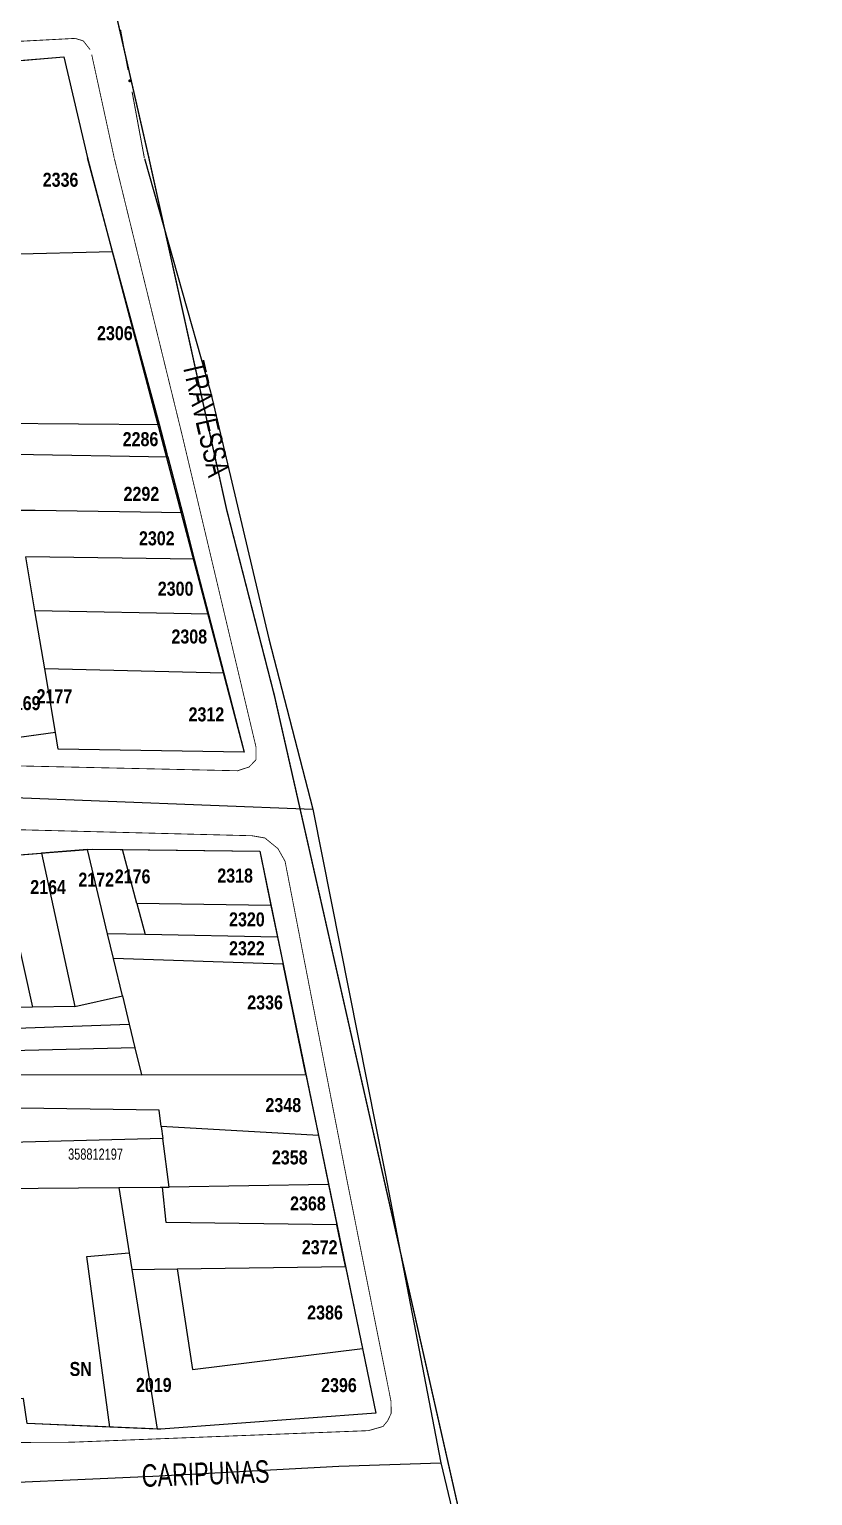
# Model space of a CAD drawing. Extents: x 200120 to 201962, y 4837541 to 4839252.
# Drawn here: x 201704.3 to 201844.2, y 4838507.1 to 4838768.8 of the extents above; entities that cross this region are included whole.
import ezdxf
from ezdxf.enums import TextEntityAlignment as Align

# ---------------------------------------------------------------- set-up
doc = ezdxf.new("R2010")
doc.units = 0
doc.header["$LTSCALE"] = 3
doc.header["$MEASUREMENT"] = 0
for name, color, linetype in [('CD-MALHA-LOTES', 40, 'CONTINUOUS'), ('CD_TXT_QUADRA', 7, 'CONTINUOUS'), ('LM-LIM-SETOR-FISCAL', 7, 'CONTINUOUS'), ('RU-QUADRAS', 210, 'CONTINUOUS'), ('SV-EIXO-RUA-PAV', 20, 'CONTINUOUS'), ('SV-RUA-PAVIM-S-GUIA-C-GUIA', 7, 'CONTINUOUS'), ('SV-TXT-RUA-PAV-S-GUIA-C-GUIA', 7, 'CONTINUOUS'), ('Th_NmrPort', 1, 'CONTINUOUS')]:
    doc.layers.add(name, color=color, linetype=linetype)
doc.styles.add('ARIAL', font='ARIAL.TTF')
doc.styles.get("Standard").update_dxf_attribs({"font": 'swisscbo.ttf'})
doc.linetypes.add('Limite', pattern='A,20,-3,[130,ltypeshp.shx,S=6.35,R=0,X=0,Y=0],-3,20', length=46)

msp = doc.modelspace()

# ---------------------------------------------------------------- linework, layer by layer
at = {"layer": 'CD-MALHA-LOTES'}
for p, q in [((201691.02, 4838762.29), (201710.51, 4838763.86)), ((201710.51, 4838763.86), (201714.72, 4838745.85))]:
    msp.add_line(p, q, dxfattribs=at)
at = {"layer": 'CD-MALHA-LOTES', "linetype": 'Continuous'}
for p, q in [((201719.21, 4838729.16), (201714.72, 4838745.85)), ((201700.28, 4838728.67), (201719.21, 4838729.16)), ((201727.55, 4838698.23), (201719.21, 4838729.16)), ((201697.93, 4838698.49), (201727.55, 4838698.23)), ((201728.96, 4838693), (201727.55, 4838698.23)), ((201701.6, 4838692.98), (201729.09, 4838692.49)), ((201729.09, 4838692.49), (201728.96, 4838693)), ((201729.09, 4838692.49), (201731.67, 4838682.49)), ((201705.37, 4838682.93), (201702.34, 4838682.92)), ((201731.67, 4838682.49), (201705.37, 4838682.93)), ((201731.67, 4838682.49), (201733.79, 4838674.24)), ((201705.34, 4838665), (201703.73, 4838674.63)), ((201733.79, 4838674.24), (201703.73, 4838674.63)), ((201733.79, 4838674.24), (201736.33, 4838664.4)), ((201707.08, 4838654.66), (201705.34, 4838665)), ((201736.33, 4838664.4), (201705.34, 4838665)), ((201736.33, 4838664.4), (201739.05, 4838653.88)), ((201708.98, 4838643.29), (201707.08, 4838654.66)), ((201739.05, 4838653.88), (201707.08, 4838654.66)), ((201739.05, 4838653.88), (201742.68, 4838639.79)), ((201708.98, 4838643.29), (201702.49, 4838642.39)), ((201709.47, 4838640.33), (201708.98, 4838643.29)), ((201742.68, 4838639.79), (201709.47, 4838640.33)), ((201698.87, 4838621.17), (201706.52, 4838621.76)), ((201698.87, 4838621.17), (201704.87, 4838594.23)), ((201714.69, 4838622.38), (201706.52, 4838621.76)), ((201706.52, 4838621.76), (201712.46, 4838594.39)), ((201714.69, 4838622.38), (201715.55, 4838622.45)), ((201718.3, 4838607.34), (201714.69, 4838622.38)), ((201715.55, 4838622.45), (201720.94, 4838622.38)), ((201723.52, 4838612.76), (201720.94, 4838622.38)), ((201720.94, 4838622.38), (201745.48, 4838622.07)), ((201745.48, 4838622.07), (201747.48, 4838612.39)), ((201723.52, 4838612.76), (201725.01, 4838607.2)), ((201747.48, 4838612.39), (201723.52, 4838612.76)), ((201747.48, 4838612.39), (201748.65, 4838606.72)), ((201719.36, 4838602.93), (201718.3, 4838607.34)), ((201725.01, 4838607.2), (201718.3, 4838607.34)), ((201748.65, 4838606.72), (201725.01, 4838607.2)), ((201748.65, 4838606.72), (201749.64, 4838601.94)), ((201720.95, 4838596.3), (201719.36, 4838602.93)), ((201749.64, 4838601.94), (201719.36, 4838602.93)), ((201753.71, 4838582.25), (201749.64, 4838601.94)), ((201704.87, 4838594.23), (201695.91, 4838594.03)), ((201712.46, 4838594.39), (201704.87, 4838594.23)), ((201712.46, 4838594.39), (201720.95, 4838596.3)), ((201720.95, 4838596.3), (201722.17, 4838591.22)), ((201688.15, 4838589.97), (201722.17, 4838591.22)), ((201722.17, 4838591.22), (201723.19, 4838587)), ((201723.19, 4838587), (201688.56, 4838586.18)), ((201723.19, 4838587), (201724.34, 4838582.19)), ((201724.34, 4838582.19), (201689, 4838582.12)), ((201724.34, 4838582.19), (201753.71, 4838582.25)), ((201753.71, 4838582.25), (201755.96, 4838571.37)), ((201727.51, 4838575.88), (201689.62, 4838576.39)), ((201727.89, 4838572.94), (201727.51, 4838575.88)), ((201728.17, 4838570.82), (201690.34, 4838569.82)), ((201727.89, 4838572.94), (201728.17, 4838570.82)), ((201755.96, 4838571.37), (201727.89, 4838572.94)), ((201729.3, 4838562.12), (201728.17, 4838570.82)), ((201755.96, 4838571.37), (201757.77, 4838562.6)), ((201757.77, 4838562.6), (201729.3, 4838562.12)), ((201757.77, 4838562.6), (201759.25, 4838555.42)), ((201697.68, 4838561.89), (201720.3, 4838562.05)), ((201720.3, 4838562.05), (201727.7, 4838562.1)), ((201720.3, 4838562.05), (201722.16, 4838550.39)), ((201727.7, 4838562.1), (201728.12, 4838562.1)), ((201728.12, 4838562.1), (201729.3, 4838562.12)), ((201728.77, 4838555.8), (201728.12, 4838562.1)), ((201759.25, 4838555.42), (201728.77, 4838555.8)), ((201760.79, 4838547.98), (201759.25, 4838555.42)), ((201714.62, 4838549.75), (201722.16, 4838550.39)), ((201718.72, 4838519.28), (201714.62, 4838549.75)), ((201722.16, 4838550.39), (201722.63, 4838547.45)), ((201722.63, 4838547.45), (201730.75, 4838547.56)), ((201722.63, 4838547.45), (201727.18, 4838518.93)), ((201730.75, 4838547.56), (201760.79, 4838547.98)), ((201730.75, 4838547.56), (201733.49, 4838529.57)), ((201760.79, 4838547.98), (201763.82, 4838533.3)), ((201733.49, 4838529.57), (201763.82, 4838533.3)), ((201763.82, 4838533.3), (201766.2, 4838521.8)), ((201766.2, 4838521.8), (201727.81, 4838518.9)), ((201718.72, 4838519.28), (201703.94, 4838519.91)), ((201727.18, 4838518.93), (201718.72, 4838519.28)), ((201727.81, 4838518.9), (201727.18, 4838518.93))]:
    msp.add_line(p, q, dxfattribs=at)
at = {"layer": 'LM-LIM-SETOR-FISCAL', "linetype": 'Limite', "ltscale": 0.1, "const_width": 0.25}
msp.add_lwpolyline([(201061.47, 4838944.21), (201080.55, 4838915.14), (201093.87, 4838927.05), (201132.52, 4838956.39), (201159.21, 4838974.45), (201226.49, 4839019), (201647.91, 4839078.14), (201676.49, 4838941.35), (201680.12, 4838941.9), (201689.97, 4838899.54), (201695.64, 4838875.82), (201701.83, 4838849.53), (201705.72, 4838833.17), (201725.64, 4838746.02), (201739.56, 4838683.09), (201748.1, 4838649.87), (201789.28, 4838468.11), (201797.06, 4838435.14), (201821.33, 4838330.99), (201830.02, 4838290.7), (201844.05, 4838233.07), (201798.93, 4838229.75), (201783.06, 4838223.87)], dxfattribs=at)
at = {"layer": 'RU-QUADRAS', "color": 6, "linetype": 'Continuous'}
msp.add_lwpolyline([(201656.8, 4838761.03, -0.040788), (201682.25, 4838760.7), (201691.02, 4838762.29), (201710.51, 4838763.86), (201714.72, 4838745.85), (201742.68, 4838639.79), (201709.47, 4838640.33), (201708.98, 4838643.29), (201690.75, 4838640.76), (201690.34, 4838643.51), (201680.67, 4838643.27, -0.008673), (201660.24, 4838745.84)], format="xyb", close=True, dxfattribs=at)
msp.add_lwpolyline([(201684.89, 4838620.09), (201715.55, 4838622.45), (201745.48, 4838622.07), (201766.2, 4838521.8), (201727.81, 4838518.9), (201703.94, 4838519.91), (201703.27, 4838524.38), (201695.3, 4838524.02)], close=True, dxfattribs=at)
at = {"layer": 'SV-EIXO-RUA-PAV', "const_width": 0.18}
for points in [[(201720.67, 4838768.46), (201720.63, 4838768.7)], [(201721.95, 4838761.58), (201720.67, 4838768.46)], [(201724.87, 4838745.85), (201722.68, 4838757.65)]]:
    msp.add_lwpolyline(points, dxfattribs=at)
at = {"layer": 'SV-EIXO-RUA-PAV'}
msp.add_lwpolyline([(201722.23, 4838759.45), (201722.19, 4838759.48), (201722.16, 4838759.51), (201722.15, 4838759.55), (201722.14, 4838759.58), (201722.13, 4838759.61), (201722.14, 4838759.65), (201722.15, 4838759.69), (201722.18, 4838759.73), (201722.21, 4838759.76), (201722.25, 4838759.78), (201722.28, 4838759.79), (201722.31, 4838759.79), (201722.35, 4838759.78), (201722.39, 4838759.77), (201722.43, 4838759.74), (201722.46, 4838759.71), (201722.48, 4838759.68), (201722.49, 4838759.64), (201722.49, 4838759.61), (201722.48, 4838759.57), (201722.47, 4838759.53), (201722.44, 4838759.49), (201722.41, 4838759.46), (201722.38, 4838759.45), (201722.34, 4838759.44), (201722.31, 4838759.43), (201722.27, 4838759.44), (201722.23, 4838759.45)], close=True, dxfattribs=at)
for points in [[(201722.16, 4838759.51), (201722.13, 4838759.61)], [(201722.19, 4838759.48), (201722.14, 4838759.65)], [(201722.18, 4838759.5), (201722.14, 4838759.62)], [(201722.23, 4838759.45), (201722.15, 4838759.69)], [(201722.21, 4838759.47), (201722.15, 4838759.66)], [(201722.25, 4838759.45), (201722.17, 4838759.71)], [(201722.27, 4838759.44), (201722.18, 4838759.73)], [(201722.29, 4838759.44), (201722.2, 4838759.74)], [(201722.31, 4838759.43), (201722.21, 4838759.76)], [(201722.32, 4838759.44), (201722.23, 4838759.76)], [(201722.34, 4838759.44), (201722.25, 4838759.78)], [(201722.36, 4838759.45), (201722.27, 4838759.78)], [(201722.38, 4838759.45), (201722.28, 4838759.79)], [(201722.39, 4838759.46), (201722.3, 4838759.78)], [(201722.41, 4838759.46), (201722.31, 4838759.79)], [(201722.43, 4838759.48), (201722.33, 4838759.78)], [(201722.44, 4838759.49), (201722.35, 4838759.78)], [(201722.45, 4838759.52), (201722.37, 4838759.77)], [(201722.47, 4838759.53), (201722.39, 4838759.77)], [(201722.47, 4838759.56), (201722.41, 4838759.75)], [(201722.48, 4838759.57), (201722.43, 4838759.74)], [(201722.49, 4838759.59), (201722.45, 4838759.72)], [(201722.49, 4838759.61), (201722.46, 4838759.71)], [(201724.89, 4838745.75), (201736.7, 4838704.07), (201747.11, 4838660.02), (201754.97, 4838629.6), (201767.91, 4838564.56), (201777.85, 4838512.9), (201808.52, 4838384.66), (201836.75, 4838261.67), (201844.24, 4838232.12)], [(201501.86, 4838625.75), (201510.23, 4838630.11), (201516.62, 4838630.42), (201600.04, 4838633.95), (201669.35, 4838632.69), (201678.2, 4838632.47), (201681.77, 4838632.45), (201754.97, 4838629.6)], [(201589.63, 4838489.5), (201592.19, 4838494.5), (201602.91, 4838501.33), (201610.77, 4838503.48), (201623.53, 4838503.48), (201638.08, 4838505.11), (201666.79, 4838507.48), (201688.73, 4838508.84), (201726.36, 4838510.53), (201759.6, 4838512.31), (201777.85, 4838512.9)]]:
    msp.add_lwpolyline(points, dxfattribs=at)
at = {"layer": 'SV-RUA-PAVIM-S-GUIA-C-GUIA', "const_width": 0.15}
for points in [[(201656.24, 4838764.22), (201712.51, 4838767.18)], [(201712.51, 4838767.18), (201713.95, 4838766.74), (201715.2, 4838765.16)], [(201715.47, 4838764.28), (201719.49, 4838745.85)], [(201683.22, 4838637.74), (201741.54, 4838636.45), (201743.59, 4838637.13), (201744.81, 4838638.42), (201744.81, 4838640.7), (201731.56, 4838696.61), (201719.51, 4838745.75)], [(201693.13, 4838516.51), (201711.76, 4838516.59), (201764.88, 4838518.66), (201767.49, 4838519.4), (201768.34, 4838520.44), (201768.97, 4838521.78), (201768.91, 4838523.98), (201761.05, 4838563.42), (201750, 4838620.3), (201748.74, 4838622.54), (201746.4, 4838624.45), (201744.12, 4838624.85), (201684.66, 4838626.38)]]:
    msp.add_lwpolyline(points, dxfattribs=at)

# ---------------------------------------------------------------- texts
at = {"layer": 'CD_TXT_QUADRA', "color": 7, "linetype": 'Continuous', "style": 'ARIAL', "width": 0.7}
msp.add_text('358812197', height=2, dxfattribs=at).set_placement((201711.26, 4838567.02))
at = {"layer": 'SV-TXT-RUA-PAV-S-GUIA-C-GUIA', "style": 'ARIAL', "width": 0.7}
for s, rotation, p in [('TRAVESSA', 283, (201731.64, 4838708.97)), ('CARIPUNAS', 2, (201724.47, 4838508.61))]:
    msp.add_text(s, height=4, rotation=rotation, dxfattribs=at).set_placement(p)
at = {"layer": 'Th_NmrPort', "color": 1}
for s, p in [('2336', (201706.72, 4838741.95)), ('2306', (201716.42, 4838714.56)), ('2286', (201721, 4838695.64)), ('2292', (201721.16, 4838685.88)), ('2302', (201723.91, 4838677.94)), ('2300', (201727.27, 4838668.95)), ('2308', (201729.71, 4838660.41)), ('2169', (201699.96, 4838648.52)), ('2177', (201705.62, 4838649.75)), ('2312', (201732.77, 4838646.52)), ('2172', (201713.09, 4838617.01)), ('2176', (201719.59, 4838617.59)), ('2318', (201737.9, 4838617.74)), ('2164', (201704.49, 4838615.68)), ('2320', (201740, 4838609.92)), ('2322', (201740, 4838604.76)), ('2336', (201743.25, 4838595.1)), ('2348', (201746.5, 4838576.78)), ('2358', (201747.65, 4838567.43)), ('2368', (201750.9, 4838559.22)), ('2372', (201753, 4838551.4)), ('2386', (201753.96, 4838539.75)), ('SN', (201711.52, 4838529.67)), ('2019', (201723.37, 4838526.81)), ('2396', (201756.44, 4838526.78))]:
    msp.add_text(s, height=2.5, dxfattribs=at).set_placement(p, align=Align.MIDDLE_LEFT)

doc.saveas('drawing.dxf')
